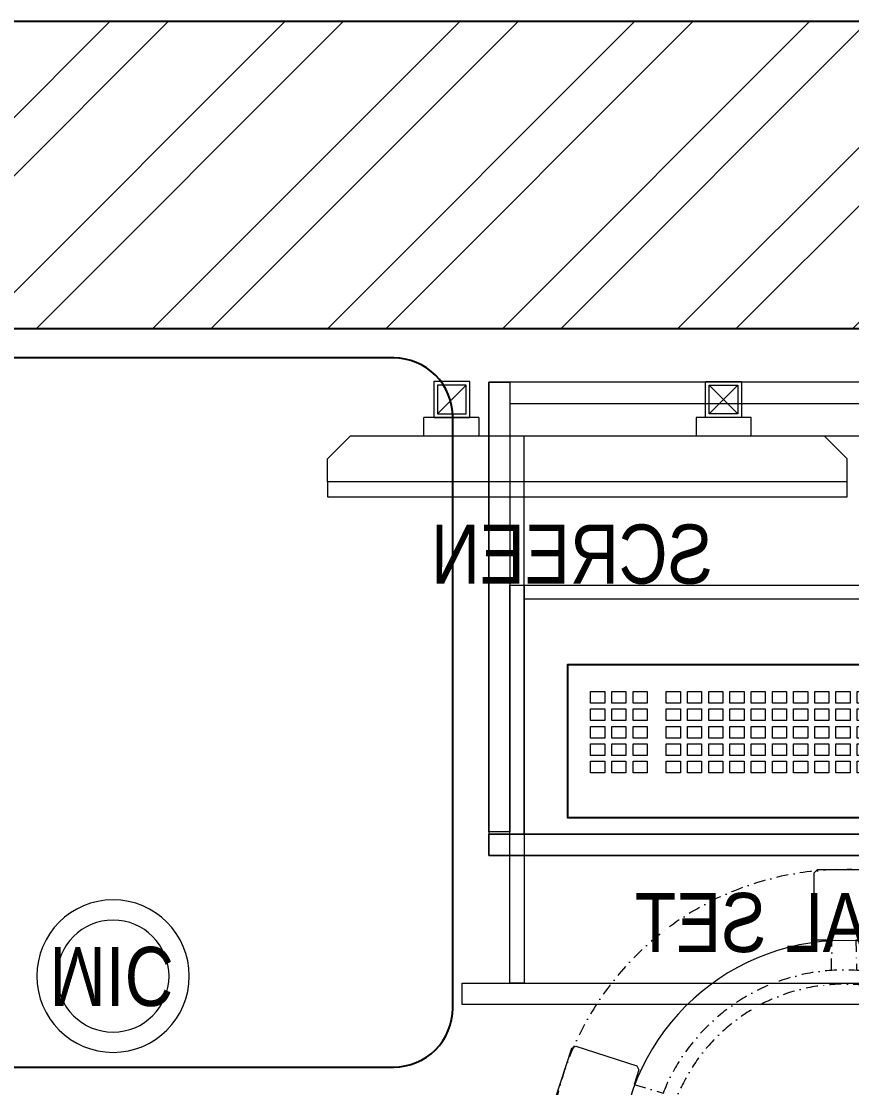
# Model space of a CAD drawing. Header units: millimetres. Extents: x 1737957 to 1744771, y 33447 to 45619.
# Drawn here: x 1741627 to 1742330, y 44716 to 45619 of the extents above; entities that cross this region are included whole.
import ezdxf

# ---------------------------------------------------------------- set-up
doc = ezdxf.new("R2010")
doc.units = ezdxf.units.MM
doc.header["$LTSCALE"] = 40
doc.linetypes.add('DASHDOT2', pattern=[0.5, 0.25, -0.125, 0, -0.125])
doc.linetypes.add('HIDDEN', pattern=[9.524999999999995, 6.349999999999998, -3.174999999999998])
doc.layers.add('A-WALL', color=1, linetype='Continuous')
doc.layers.add('PDF_Geometry', color=7, linetype='Continuous')
for name, color, linetype, lineweight in [('HATCH', 9, 'Continuous', 9), ('LENS-DIM', 252, 'Continuous', 5), ('LENS-FURNITURE', 13, 'Continuous', 9), ('LENS_PARTITION', 21, 'Continuous', 25), ('LK-EQPMT', 3, 'Continuous', 18), ('LN-ELEVATION-1', 81, 'Continuous', 13), ('LN-ELEVATION-2', 103, 'Continuous', 20), ('LN-HATCH', 251, 'Continuous', 0)]:
    doc.layers.add(name, color=color, linetype=linetype, lineweight=lineweight)
doc.styles.get("Standard").update_dxf_attribs({"font": 'Gill Sans MT Condensed Regular.ttf', "height": 100})

# ---------------------------------------------------------------- blocks, each defined once
blk = doc.blocks.new('A$Ccc8ceeb6')
at = {"layer": 'LN-HATCH'}
h = blk.add_hatch(dxfattribs=at)
h.set_pattern_fill('ANSI32', color=256, scale=11, angle=180)
h.set_pattern_definition([(225, (-5259973.749626644, -42445.20995585899), (74.08711299882052, -74.08711299882054), []), (225, (-5260023.141056644, -42445.20995585899), (74.08711299882052, -74.08711299882054), [])])
h.paths.add_polyline_path([(3715.190829237923, 3793.967683885727), (-3098.809169808403, 3793.967683885727), (-3098.809169808403, -7078.032316099371), (-2838.809169808403, -7078.032316099371), (-2838.809169808403, -6878.032316114273), (-2698.809170762077, -6878.032316114273), (-2698.809170762077, -6618.032316114272), (-2838.809169808403, -6618.032316114272), (-2838.809169808403, 3533.967683885727), (3455.190829237923, 3533.967683885727), (3455.190829237923, -6618.032316114272), (3315.190830191597, -6618.032316114272), (3315.190830191597, -6878.032316114273), (3455.190829237923, -6878.032316114273), (3455.190829237923, -7078.032316099371), (3715.190829237923, -7078.032316099371)])
at = {"layer": 'A-WALL'}
for p, q in [((-3098.809169808403, 3793.967683885727), (3715.190829237923, 3793.967683885727)), ((-2838.809169808403, 3533.967683885727), (3455.190829237923, 3533.967683885727))]:
    blk.add_line(p, q, dxfattribs=at)
blk = doc.blocks.new('MOROTISED TABLE-TRIAL SET 950x600')
at = {"layer": 'PDF_Geometry', "lineweight": 25}
blk.add_lwpolyline([(415.5923622683621, 2.18279e-11), (550.0003704861738, 2.18279e-11, 0.4142524001247118), (599.9958994225599, 50.00260162355697), (599.9958994225599, 899.9973678589085, 0.4142518501714829), (550.0003704861738, 950.0000000000218), (50.00260613719, 950.0000000000218, 0.4142929195148918), (4.605390131e-07, 899.9973678589085), (4.605390131e-07, 50.00260162355697, 0.414163635492108), (50.00260613719, 2.18279e-11), (415.5923622683621, 2.18279e-11)], format="xyb", dxfattribs=at)
blk = doc.blocks.new('TRIAL SET ROC')
at = {"layer": 'LENS-DIM', "ltscale": 0.5}
for points in [[(-400.3652351796627, -364.3162249757442), (-430.3652351796626, -364.3162249757442)], [(169.6347648203373, -364.3162249757442), (139.6347648203373, -364.3162249757442)]]:
    blk.add_lwpolyline(points, dxfattribs=at)
at = {"layer": 'LENS-FURNITURE'}
blk.add_lwpolyline([(-430.3652351796626, 18), (169.6347648203373, 18), (169.6347648203373, -382.3162249757443), (-430.3652351796626, -382.3162249757443)], close=True, dxfattribs=at)
at = {"layer": 'LENS-FURNITURE', "color": 146, "true_color": 0x105689}
for points in [[(-412.3652351796627, -153.6065521437457), (-400.3652351796627, -153.6065521437457), (-400.3652351796628, -490.6065521437458), (-412.3652351796627, -490.6065521437458)], [(139.6347648203373, -153.6065521437458), (-400.3652351796627, -153.6065521437457), (-400.3652351796627, -165.6065521437457), (139.6347648203373, -165.6065521437458)], [(151.6347648203373, -153.6065521437458), (139.6347648203373, -153.6065521437458), (139.6347648203372, -490.6065521437458), (151.6347648203373, -490.6065521437458)], [(192.1347648203373, -490.6065521437458), (-440.8652351796627, -490.6065521437458), (-440.8652351796627, -508.6065521437458), (192.1347648203373, -508.6065521437458)]]:
    blk.add_lwpolyline(points, close=True, dxfattribs=at)
at = {"layer": 'LN-ELEVATION-2'}
for points in [[(-430.3652351796626, 18), (-412.3652351796627, 18), (-412.3652351796627, -362.3162249757442), (-430.3652351796626, -362.3162249757442)], [(-412.3652351796627, 18), (151.6347648203373, 18), (151.6347648203373, 0), (-412.3652351796627, 0)], [(169.6347648203373, 18), (151.6347648203373, 18), (151.6347648203373, -362.3162249757442), (169.6347648203373, -362.3162249757442)], [(169.6347648203373, -364.3162249757442), (-430.3652351796626, -364.3162249757442), (-430.3652351796626, -382.3162249757443), (169.6347648203373, -382.3162249757443)], [(169.6347648203373, -382.3162249757443), (-430.3652351796626, -382.3162249757443), (-430.3652351796626, -364.3162249757442), (169.6347648203373, -364.3162249757442)]]:
    blk.add_lwpolyline(points, close=True, dxfattribs=at)
at = {"layer": 'LN-ELEVATION-2', "linetype": 'HIDDEN', "ltscale": 100}
blk.add_lwpolyline([(-400.3652351796627, -364.3162249757442), (139.6347648203373, -364.3162249757442), (139.6347648203373, -27.35909500904381), (-400.3652351796627, -27.35909500904381)], close=True, dxfattribs=at)
at = {"insert": (-386.8645105547048, -414.1468168679739), "char_height": 50, "attachment_point": 1}
blk.add_mtext_dynamic_manual_height_columns('ROC TRIAL SET', width=625.228464345434, gutter_width=500, heights=[0], dxfattribs=at)
blk = doc.blocks.new('*U35')
at = {"layer": 'LK-EQPMT', "ltscale": 12}
blk.add_lwpolyline([(5.986879315214991, 4.914598100478997), (-5.986879315214991, 4.914598100478997), (-5.986879315214991, -4.914598100478997), (5.986879315214991, -4.914598100478997)], close=True, dxfattribs=at)
blk = doc.blocks.new('*U36')
at = {"color": 0, "linetype": 'ByBlock', "lineweight": -2, "transparency": 16777216}
for p in [(0, 0), (17.96063794564497, 0), (35.92127589128995, 0), (53.88191383693492, 0), (71.8425517825799, 0), (89.80318972822487, 0), (107.7638276738698, 0), (125.7244656195148, 0), (143.6851035651598, 0), (161.6457415108048, 0), (179.6063794564497, 0), (197.5670174020947, 0), (215.5276553477397, 0), (233.4882932933847, 0), (251.4489312390296, 0), (269.4095691846746, 0), (287.3702071303196, 0), (305.3308450759646, 0), (323.2914830216096, 0), (-9e-16, -14.74379430143699), (17.96063794564497, -14.74379430143699), (35.92127589128995, -14.74379430143699), (53.88191383693492, -14.74379430143699), (71.8425517825799, -14.74379430143699), (89.80318972822487, -14.74379430143699), (107.7638276738698, -14.74379430143699), (125.7244656195148, -14.74379430143699), (143.6851035651598, -14.74379430143699), (161.6457415108048, -14.74379430143699), (179.6063794564497, -14.74379430143699), (197.5670174020947, -14.74379430143699), (215.5276553477397, -14.74379430143699), (233.4882932933847, -14.74379430143699), (251.4489312390296, -14.74379430143699), (269.4095691846746, -14.74379430143699), (287.3702071303196, -14.74379430143699), (305.3308450759646, -14.74379430143699), (323.2914830216096, -14.74379430143699), (-1.8e-15, -29.48758860287398), (17.96063794564497, -29.48758860287398), (35.92127589128995, -29.48758860287398), (53.88191383693492, -29.48758860287398), (71.8425517825799, -29.48758860287398), (89.80318972822487, -29.48758860287398), (107.7638276738698, -29.48758860287398), (125.7244656195148, -29.48758860287398), (143.6851035651598, -29.48758860287398), (161.6457415108048, -29.48758860287398), (179.6063794564497, -29.48758860287398), (197.5670174020947, -29.48758860287398), (215.5276553477397, -29.48758860287398), (233.4882932933847, -29.48758860287398), (251.4489312390296, -29.48758860287398), (269.4095691846746, -29.48758860287398), (287.3702071303196, -29.48758860287398), (305.3308450759646, -29.48758860287398), (323.2914830216096, -29.48758860287398), (-2.7e-15, -44.23138290431096), (17.96063794564497, -44.23138290431096), (35.92127589128995, -44.23138290431096), (53.88191383693492, -44.23138290431096), (71.8425517825799, -44.23138290431096), (89.80318972822487, -44.23138290431096), (107.7638276738698, -44.23138290431096), (125.7244656195148, -44.23138290431096), (143.6851035651598, -44.23138290431096), (161.6457415108048, -44.23138290431096), (179.6063794564497, -44.23138290431096), (197.5670174020947, -44.23138290431096), (215.5276553477397, -44.23138290431096), (233.4882932933847, -44.23138290431096), (251.4489312390296, -44.23138290431096), (269.4095691846746, -44.23138290431096), (287.3702071303196, -44.23138290431096), (305.3308450759646, -44.23138290431096), (323.2914830216096, -44.23138290431096), (-3.6e-15, -58.97517720574795), (17.96063794564497, -58.97517720574795), (35.92127589128994, -58.97517720574795), (53.88191383693492, -58.97517720574795), (71.8425517825799, -58.97517720574795), (89.80318972822487, -58.97517720574795), (107.7638276738698, -58.97517720574795), (125.7244656195148, -58.97517720574795), (143.6851035651598, -58.97517720574795), (161.6457415108048, -58.97517720574795), (179.6063794564497, -58.97517720574795), (197.5670174020947, -58.97517720574795), (215.5276553477397, -58.97517720574795), (233.4882932933847, -58.97517720574795), (251.4489312390296, -58.97517720574795), (269.4095691846746, -58.97517720574795), (287.3702071303196, -58.97517720574795), (305.3308450759646, -58.97517720574795), (323.2914830216096, -58.97517720574795)]:
    blk.add_blockref('*U35', p, dxfattribs=at)
blk = doc.blocks.new('*U33')
at = {"layer": 'LK-EQPMT', "ltscale": 12}
blk.add_lwpolyline([(5.986879315214991, 4.914598100478997), (-5.986879315214991, 4.914598100478997), (-5.986879315214991, -4.914598100478997), (5.986879315214991, -4.914598100478997)], close=True, dxfattribs=at)
blk = doc.blocks.new('*U34')
at = {"color": 0, "linetype": 'ByBlock', "lineweight": -2, "transparency": 16777216}
for p in [(0, 0), (17.96063794564497, 0), (35.92127589128995, 0), (-9e-16, -14.74379430143699), (17.96063794564497, -14.74379430143699), (35.92127589128995, -14.74379430143699), (-1.8e-15, -29.48758860287398), (17.96063794564497, -29.48758860287398), (35.92127589128995, -29.48758860287398), (-2.7e-15, -44.23138290431096), (17.96063794564497, -44.23138290431096), (35.92127589128995, -44.23138290431096), (-3.6e-15, -58.97517720574795), (17.96063794564497, -58.97517720574795), (35.92127589128994, -58.97517720574795)]:
    blk.add_blockref('*U33', p, dxfattribs=at)
blk = doc.blocks.new('KEYBOARD')
at = {"ltscale": 12}
blk.add_lwpolyline([(8.040144996717572, 2.91038e-11), (8.040144996717572, 129.0940371821052), (448.0401449967176, 129.0940371821052), (448.0401449967176, 2.91038e-11)], close=True, dxfattribs=at)
for name, p in [('*U36', (35.16895717114949, 101.6202952143818)), ('*U34', (386.6121428576974, 101.6202952143818))]:
    blk.add_blockref(name, p)
blk = doc.blocks.new('CLINIC SCREEN')
at = {"layer": 'LK-EQPMT'}
for p, q in [((-103.1090284836336, 42.85441964946222), (-127.4114311772946, 18.55201695591665)), ((-127.4114311772946, 42.85441964946222), (-103.1090284836336, 18.55201695591665)), ((102.7052824410566, 42.85441964946222), (127.007685134602, 18.55201695591665))]:
    blk.add_line(p, q, dxfattribs=at)
at = {"layer": 'LK-EQPMT', "ltscale": 12}
for p, q in [((-138.5315413423604, 0), (-138.5315413423604, 15.514207008644)), ((-138.5315413423604, 15.514207008644), (-91.98892031613741, 15.514207008644)), ((-91.98892031613741, 15.514207008644), (-91.98892031613741, 0)), ((91.98892031610741, 15.514207008644), (91.98892031610741, 0)), ((91.98892031610741, 15.514207008644), (138.5315413423595, 15.514207008644)), ((138.5315413423595, 0), (138.5315413423595, 15.514207008644)), ((-220.0000000000082, -19.41163062257681), (-200.5883693773149, 0)), ((200.5883693773149, 0), (-200.5883693773149, 0)), ((219.9999999999918, -19.41163062257681), (200.5883693773149, 0)), ((-220.0000000000082, -38.82326124538668), (-220.0000000000082, -19.41163062257681)), ((219.9999999999918, -38.82326124538668), (219.9999999999918, -19.41163062257681))]:
    blk.add_line(p, q, dxfattribs=at)
at = {"layer": 'LK-EQPMT'}
for points in [[(-130.4492315140169, 15.51421661919448), (-100.0712281470269, 15.51421661919448), (-100.0712281470269, 45.89221998606814), (-130.4492315140169, 45.89221998606814)], [(130.0454854713243, 15.51421661919448), (99.66748210433435, 15.51421661919448), (99.66748210433435, 45.89221998606814), (130.0454854713243, 45.89221998606814)], [(-127.4114311772946, 18.55201695591665), (-103.1090284836336, 18.55201695591665), (-103.1090284836336, 42.85441964946222), (-127.4114311772946, 42.85441964946222)], [(127.007685134602, 18.55201695591665), (102.7052824410566, 18.55201695591665), (102.7052824410566, 42.85441964946222), (127.007685134602, 42.85441964946222)]]:
    blk.add_lwpolyline(points, close=True, dxfattribs=at)
at = {"layer": 'LK-EQPMT', "ltscale": 12}
blk.add_lwpolyline([(-220.0000000000082, -51.71278328332107), (-220.0000000000082, -38.82326124538668), (219.9999999999918, -38.82326124538668), (219.9999999999918, -51.71278328332107)], close=True, dxfattribs=at)
at = {"layer": 'LK-EQPMT', "ltscale": 12, "insert": (5.199680584678389, -100.4085774972336), "char_height": 50, "attachment_point": 5}
blk.add_mtext_dynamic_manual_height_columns(' SCREEN', width=466.4796511627907, gutter_width=12.5, heights=[0], dxfattribs=at)
blk = doc.blocks.new('MIC')
at = {"layer": 'LK-EQPMT', "ltscale": 12}
for radius in [64.54701859105262, 47.40596281792385]:
    blk.add_circle((234.5401449967176, 64.54701859102352), radius, dxfattribs=at)
at = {"layer": 'LK-EQPMT', "ltscale": 12, "insert": (233.2398255821317, 64.46170233917655), "char_height": 50, "attachment_point": 5}
blk.add_mtext_dynamic_manual_height_columns('MIC', width=466.4796511627907, gutter_width=12.5, heights=[0], dxfattribs=at)
blk = doc.blocks.new('DOCTOR STOOL')
at = {"layer": 'HATCH'}
h = blk.add_hatch(dxfattribs=at)
h.set_pattern_fill('ANSI36', color=250)
h.set_pattern_definition([(45, (-689.3997257252789, -1.6298145e-09), (1.683798022700465, 6.173926083235043), [7.9375, -1.587499999999999, 0, -1.587499999999999])])
edge = h.paths.add_edge_path()
edge.add_line((227.9999999995508, 37.80991745903158), (227.9999999995508, 9.119999995687976))
edge.add_arc((218.8799999996107, 9.119999995749478), 9.119999999940092, 267.6119845363388, 359.9999999996136, ccw=False)
edge.add_arc((227.9999999996448, 227.809917461127), 228.000000002257, 92.3880154632688, 267.61198453673126, ccw=False)
edge.add_arc((218.8799999994991, 446.4998349263882), 9.120000000051716, -3.4498270906624384e-10, 92.3880154629299, ccw=False)
edge.add_line((227.9999999995508, 446.4998349263331), (227.9999999995508, 417.8099174629896))
edge.add_arc((227.9999999995508, 227.8099174610106), 190.000000001979, 90, 270)
at = {"layer": 'LN-ELEVATION-1', "color": 1, "ltscale": 100}
for p, q in [((280.216825267778, 470.8199351556545), (263.2765658827273, 419.2080985742269)), ((283.7804025793014, 472.6222848009841), (280.216825267778, 470.8199351556545)), ((326.7280946081726, 458.5258082725714), (283.7804025793014, 472.6222848009841)), ((311.5704969359354, 403.3893210494851), (328.5107563209863, 455.0011576309128)), ((328.5107563209863, 455.0011576309128), (326.7280946081726, 458.5258082725714)), ((263.2765658827273, 419.2080985742269), (264.9623320118756, 415.8750283533983)), ((264.9623320118756, 415.8750283533983), (277.1938885417335, 411.860334166498)), ((296.5654050509577, 405.5021315508961), (308.1985000452432, 401.6838669878201)), ((308.1985000452432, 401.6838669878201), (311.5704969359354, 403.3893210494851)), ((39.08480768888887, 393.0010463140122), (12.40669512363752, 356.5114147582037)), ((39.08480768888882, 393.0010463140122), (12.40669512363746, 356.5114147582038)), ((42.98782241378307, 393.6072814048264), (39.08480768888887, 393.0010463140122)), ((42.98782241378307, 393.6072814048264), (39.08480768888882, 393.0010463140122)), ((59.57058497173765, 381.4833769612495), (42.98782241378307, 393.6072814048264)), ((12.40669512363752, 356.5114147582037), (13.0196255484409, 352.5652946645453)), ((12.40669512363746, 356.5114147582038), (13.0196255484409, 352.5652946645454)), ((13.0196255484409, 352.5652946645454), (29.7154459787677, 340.3587319282719)), ((420.8553691428768, 253.2346719447014), (418.2142363802958, 250.5935391821201)), ((475.1762128710516, 253.2346719447014), (420.8553691428768, 253.2346719447014)), ((478, 250.4108848157539), (475.1762128710516, 253.2346719447014)), ((418.2142363802958, 250.5935391821201), (418.2142363802958, 237.7199715119894)), ((478, 205.2089501102255), (478, 250.4108848157539)), ((418.2142363802958, 217.3316809419539), (418.2142363802958, 205.0879869152431)), ((418.2142363802958, 205.0879869152431), (420.8862147285707, 202.4160085669703)), ((420.8862147285707, 202.4160085669703), (475.2070584567457, 202.4160085669703)), ((475.2070584567457, 202.4160085669703), (478, 205.2089501102255)), ((29.80030336598447, 115.1117353337796), (13.14542959810012, 103.0870834562575)), ((13.14542959810012, 103.0870834562575), (12.51589555233795, 99.18775892330295)), ((12.51589555233795, 99.18775892330295), (38.97560726018833, 62.53944985644)), ((42.91799640697923, 61.90296316019987), (59.68641968664888, 74.00959664677595)), ((38.97560726018833, 62.53944985644), (42.91799640697923, 61.90296316019987)), ((308.4479453730848, 53.94595568517189), (296.2044548037813, 49.96780495439072)), ((311.7759667420094, 52.25024394459229), (308.4479453730848, 53.94595568517189)), ((328.5620286722446, 0.5880509189853456), (311.7759667420094, 52.25024394459229)), ((265.1695928365815, 39.88396831355146), (263.4540770094588, 36.51707923991359)), ((263.4540770094588, 36.51707923991359), (280.2401389396941, -15.14511378569341)), ((276.814037965594, 43.66747740659263), (265.1695928365815, 39.88396831355146)), ((326.7490456010059, -2.970128374224428), (328.5620286722446, 0.5880509189853456)), ((283.7594505281909, -16.93829277038793), (326.7490456010059, -2.970128374224428)), ((280.2401389396941, -15.14511378569341), (283.7594505281909, -16.93829277038793))]:
    blk.add_line(p, q, dxfattribs=at)
at = {"layer": 'LN-ELEVATION-1', "linetype": 'DASHDOT2'}
for p, q in [((277.1938885417335, 411.860334166498), (268.7900486169635, 387.6885337123986)), ((289.0238237874953, 381.1105793348574), (296.5654050509577, 405.5021315508961)), ((86.83876787340999, 361.5472027143797), (59.57058497173759, 381.4833769612495)), ((87.41874672779522, 357.8132288103797), (86.83876787340999, 361.5472027143797)), ((80.19253728373064, 347.929406650394), (87.41874672779522, 357.8132288103797)), ((101.0598051864781, 333.2195324926688), (80.19253728373064, 347.929406650394)), ((29.71544597876769, 340.3587319282719), (56.87057100806764, 320.505215974099)), ((60.56143954330456, 321.078499494494), (68.15939944607226, 331.4707923056775)), ((68.15939944607226, 331.4707923056775), (88.55121842376921, 316.0087684583668)), ((56.87057100806764, 320.505215974099), (60.56143954330456, 321.078499494494)), ((418.2142363802958, 237.7199715119894), (392.674698740354, 238.1657657997326)), ((392.6382343793381, 216.8896711079804), (418.2142363802958, 217.3316809419539)), ((88.52282127921524, 139.6559804205055), (68.08455919950495, 124.3556304041746)), ((57.18706371601854, 134.8847017249933), (29.80030336598445, 115.1117353337796)), ((60.91750725147699, 134.282433000881), (57.18706371601854, 134.8847017249933)), ((68.08455919950495, 124.3556304041746), (60.91750725147699, 134.282433000881)), ((80.019187533744, 107.8254447158111), (101.0258646791657, 122.4411888974116)), ((87.55494659853252, 97.38796035055849), (80.019187533744, 107.8254447158111)), ((59.68641968664886, 74.00959664677595), (86.95963052489695, 93.7005814289354)), ((86.95963052489695, 93.7005814289354), (87.55494659853252, 97.38796035055849)), ((296.2044548037813, 49.96780495439072), (288.7362802880323, 74.39510638930753)), ((268.4902438431725, 67.85511086587476), (276.814037965594, 43.66747740659263))]:
    blk.add_line(p, q, dxfattribs=at)
at = {"layer": 'LN-ELEVATION-1', "color": 1, "ltscale": 100}
blk.add_lwpolyline([(228, 37.80991746066138), (228, 9.11999999731779, -0.4264743413925903), (218.5, 0.0079201031476259, -0.959166304662544), (218.5, 455.611914822366, -0.4264743413925903), (228, 446.4998349279631), (228, 417.8099174646193)], format="xyb", dxfattribs=at)
at = {"layer": 'LN-ELEVATION-1', "linetype": 'DASHDOT2'}
for radius in [250, 165, 153]:
    blk.add_circle((228, 227.8099174629897), radius, dxfattribs=at)
at = {"layer": 'LN-ELEVATION-1', "color": 1, "ltscale": 100}
blk.add_circle((228, 227.8099174629897), 190, dxfattribs=at)

msp = doc.modelspace()

# ---------------------------------------------------------------- block references
at = {"xscale": -1}
for name, p in [('TRIAL SET ROC', (1742192.033993113, 45295.14873975613)), ('KEYBOARD', (1742537.253557284, 44944.87567013599))]:
    msp.add_blockref(name, p, dxfattribs=at)
at = {"xscale": -1, "rotation": 180}
msp.add_blockref('MIC', (1741469.762454323, 44875.21495621004), dxfattribs=at)
at = {"layer": 'LENS-DIM', "color": 3}
msp.add_blockref('A$Ccc8ceeb6', (1741056.106452266, 41824.54015089251), dxfattribs=at)
at = {"layer": 'LENS-FURNITURE', "rotation": 270}
msp.add_blockref('MOROTISED TABLE-TRIAL SET 950x600', (1741042.005368113, 45333.64896653691), dxfattribs=at)
at = {"layer": 'LENS-FURNITURE', "xscale": -1, "rotation": 270}
msp.add_blockref('DOCTOR STOOL', (1742095.733718944, 44422.83513413467), dxfattribs=at)
at = {"layer": 'LENS_PARTITION', "xscale": -1}
msp.add_blockref('CLINIC SCREEN', (1742106.030571378, 45267.78964474896), dxfattribs=at)

doc.saveas('drawing.dxf')
